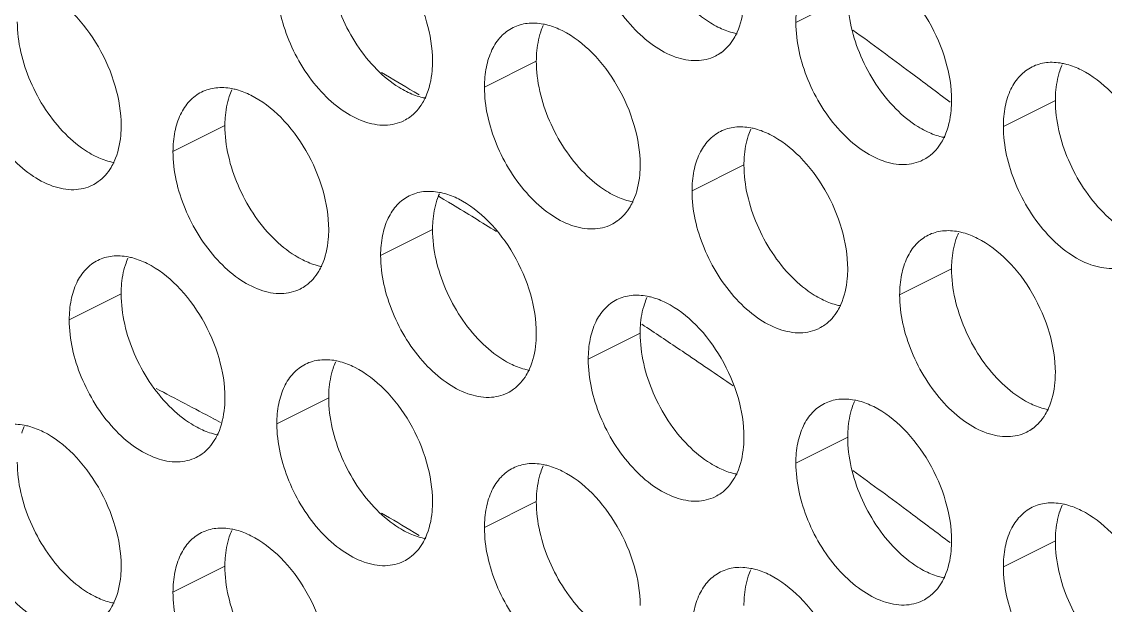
# Model space of a CAD drawing. Header units: millimetres. Extents: x 0 to 2524, y 0 to 1785.
# Drawn here: x 1869.12 to 1880.93, y 864.79 to 871.15 of the extents above; entities that cross this region are included whole.
import ezdxf

# ---------------------------------------------------------------- set-up
doc = ezdxf.new("R2010")
doc.units = ezdxf.units.MM
doc.header["$LTSCALE"] = 0.1
doc.layers.add('标注', color=251, linetype='Continuous', lineweight=9)

msp = doc.modelspace()

# ---------------------------------------------------------------- linework, layer by layer
at = {"layer": '标注'}
for p, q in [((1878.127, 871.427), (1877.562, 871.144)), ((1874.733, 870.724), (1874.168, 870.441)), ((1873.4, 870.389), (1873.438, 870.366)), ((1873.438, 870.366), (1873.455, 870.356)), ((1880.39, 870.296), (1879.824, 870.013)), ((1871.339, 870.021), (1870.773, 869.738)), ((1876.996, 869.593), (1876.43, 869.31)), ((1873.725, 869.217), (1873.666, 869.253)), ((1873.776, 869.187), (1873.725, 869.217)), ((1873.818, 869.162), (1873.776, 869.187)), ((1873.602, 868.89), (1873.036, 868.607)), ((1879.259, 868.461), (1878.693, 868.179)), ((1870.208, 868.187), (1869.642, 867.904)), ((1875.913, 867.837), (1875.882, 867.858)), ((1875.865, 867.758), (1875.299, 867.476)), ((1872.47, 867.055), (1871.905, 866.773)), ((1871.216, 866.826), (1871.239, 866.814)), ((1871.239, 866.814), (1871.291, 866.786)), ((1878.127, 866.627), (1877.562, 866.344)), ((1874.733, 865.924), (1874.168, 865.641)), ((1873.4, 865.589), (1873.438, 865.566)), ((1873.438, 865.566), (1873.455, 865.556)), ((1880.39, 865.496), (1879.824, 865.213)), ((1871.339, 865.221), (1870.773, 864.938))]:
    msp.add_line(p, q, dxfattribs=at)
for centre, radius, start, end in [((1875.478, 870.813), 0.734, 155.8796, 161.7803), ((1839.155, 817.274), 66.456, 53.36387, 54.03573), ((1876.482, 871.184), 0.453, 296.5256, 305.9034), ((1846.034, 824.679), 53.276, 59.0918, 59.5359), ((1838.564, 816.478), 67.447, 52.9067, 53.36439), ((1881.135, 870.385), 0.734, 155.8796, 161.7803), ((1872.084, 870.11), 0.734, 155.8796, 161.7803), ((1873.088, 870.481), 0.453, 296.5256, 305.9034), ((1877.74, 869.682), 0.734, 155.8796, 161.7803), ((1878.744, 870.052), 0.453, 296.5256, 305.9034), ((1869.693, 869.778), 0.453, 296.5256, 305.9034), ((1874.346, 868.979), 0.734, 155.8796, 161.7803), ((1843.699, 819.239), 58.304, 58.34336, 58.89647), ((1875.35, 869.349), 0.453, 296.5256, 305.9034), ((1880.003, 868.55), 0.734, 155.8796, 161.7803), ((1870.952, 868.276), 0.734, 155.8796, 161.7803), ((1871.956, 868.646), 0.453, 296.5256, 305.9034), ((1876.609, 867.847), 0.734, 155.8796, 161.7803), ((1841.686, 816.087), 62.045, 56.06266, 56.51927), ((1877.613, 868.218), 0.453, 296.5256, 305.9034), ((1841.189, 815.349), 62.934, 55.45133, 56.06228), ((1873.215, 867.144), 0.734, 155.8796, 161.7803), ((1848.008, 823.408), 49.232, 61.8743, 62.6988), ((1874.219, 867.515), 0.453, 296.5256, 305.9034), ((1878.872, 866.716), 0.734, 155.8796, 161.7803), ((1869.821, 866.441), 0.734, 155.8796, 161.7803), ((1879.876, 867.087), 0.453, 296.5256, 305.9034), ((1870.825, 866.812), 0.453, 296.5256, 305.9034), ((1875.478, 866.013), 0.734, 155.8796, 161.7803), ((1839.155, 812.474), 66.456, 53.36387, 54.03573), ((1876.482, 866.384), 0.453, 296.5256, 305.9034), ((1881.135, 865.585), 0.734, 155.8796, 161.7803), ((1846.034, 819.879), 53.276, 59.0918, 59.5359), ((1838.564, 811.678), 67.447, 52.9067, 53.36439), ((1872.084, 865.31), 0.734, 155.8796, 161.7803), ((1873.088, 865.681), 0.453, 296.5256, 305.9034), ((1877.74, 864.882), 0.734, 155.8796, 161.7803), ((1878.744, 865.252), 0.453, 296.5256, 305.9034)]:
    msp.add_arc(centre, radius, start, end, dxfattribs=at)
for points, knots in [([(1876.684, 870.778), (1876.621, 870.747), (1876.472, 870.713), (1876.234, 870.761), (1875.995, 870.891), (1875.688, 871.169), (1875.401, 871.632), (1875.299, 872.064), (1875.299, 872.276)], [0, 0, 0, 0, 0.090718, 0.191742, 0.308104, 0.439279, 0.725532, 1, 1, 1, 1]), ([(1872.753, 872.188), (1872.874, 872.127), (1873.104, 871.947), (1873.371, 871.589), (1873.552, 871.17), (1873.602, 870.869), (1873.602, 870.724)], [0, 0, 0, 0, 0.229676, 0.488215, 0.753207, 1, 1, 1, 1]), ([(1872.994, 870.633), (1872.833, 870.796), (1872.582, 871.183), (1872.47, 871.634), (1872.47, 871.855)], [0, 0, 0, 0, 0.508684, 1, 1, 1, 1]), ([(1877.562, 871.144), (1877.562, 871.217), (1877.574, 871.356), (1877.633, 871.546), (1877.732, 871.698), (1877.825, 871.769), (1877.874, 871.793)], [0, 0, 0, 0, 0.289235, 0.54966, 0.782932, 1, 1, 1, 1]), ([(1878.41, 871.759), (1878.531, 871.699), (1878.761, 871.518), (1879.028, 871.16), (1879.209, 870.742), (1879.259, 870.441), (1879.259, 870.296)], [0, 0, 0, 0, 0.229676, 0.488215, 0.753207, 1, 1, 1, 1]), ([(1873.29, 870.075), (1873.227, 870.044), (1873.077, 870.01), (1872.84, 870.058), (1872.601, 870.188), (1872.293, 870.466), (1872.007, 870.929), (1871.905, 871.361), (1871.905, 871.573)], [0, 0, 0, 0, 0.090718, 0.191742, 0.308104, 0.439279, 0.725532, 1, 1, 1, 1]), ([(1869.359, 871.485), (1869.48, 871.424), (1869.71, 871.244), (1869.977, 870.886), (1870.158, 870.467), (1870.208, 870.166), (1870.208, 870.021)], [0, 0, 0, 0, 0.229676, 0.488215, 0.753207, 1, 1, 1, 1]), ([(1876.996, 871.427), (1876.996, 871.391), (1876.99, 871.259), (1876.961, 871.127), (1876.921, 871.038)], [0, 0, 0, 0, 0.268874, 1, 1, 1, 1]), ([(1878.651, 870.205), (1878.49, 870.368), (1878.239, 870.755), (1878.127, 871.206), (1878.127, 871.427)], [0, 0, 0, 0, 0.508684, 1, 1, 1, 1]), ([(1876.713, 871.095), (1876.685, 871.109), (1876.567, 871.176), (1876.461, 871.263), (1876.388, 871.336)], [0, 0, 0, 0, 0.235002, 1, 1, 1, 1]), ([(1869.6, 869.93), (1869.439, 870.093), (1869.188, 870.48), (1869.076, 870.931), (1869.076, 871.153)], [0, 0, 0, 0, 0.508684, 1, 1, 1, 1]), ([(1874.168, 870.441), (1874.168, 870.514), (1874.18, 870.653), (1874.239, 870.843), (1874.338, 870.995), (1874.43, 871.066), (1874.479, 871.09)], [0, 0, 0, 0, 0.289235, 0.54966, 0.782932, 1, 1, 1, 1]), ([(1874.479, 871.09), (1874.528, 871.114), (1874.638, 871.146), (1874.751, 871.139), (1874.808, 871.128)], [0, 0, 0, 0, 0.482538, 1, 1, 1, 1]), ([(1874.808, 871.128), (1874.826, 871.125), (1874.897, 871.108), (1874.966, 871.081), (1875.016, 871.056)], [0, 0, 0, 0, 0.238696, 1, 1, 1, 1]), ([(1876.921, 871.023), (1876.904, 871.026), (1876.832, 871.043), (1876.763, 871.07), (1876.713, 871.095)], [0, 0, 0, 0, 0.238696, 1, 1, 1, 1]), ([(1878.947, 869.647), (1878.884, 869.615), (1878.734, 869.581), (1878.496, 869.629), (1878.258, 869.76), (1877.95, 870.037), (1877.664, 870.5), (1877.562, 870.933), (1877.562, 871.144)], [0, 0, 0, 0, 0.090718, 0.191742, 0.308104, 0.439279, 0.725532, 1, 1, 1, 1]), ([(1874.733, 870.724), (1874.733, 870.753), (1874.737, 870.86), (1874.756, 870.967), (1874.781, 871.043)], [0, 0, 0, 0, 0.264225, 1, 1, 1, 1]), ([(1875.016, 871.056), (1875.137, 870.996), (1875.367, 870.816), (1875.633, 870.457), (1875.815, 870.039), (1875.865, 869.738), (1875.865, 869.593)], [0, 0, 0, 0, 0.229676, 0.488215, 0.753207, 1, 1, 1, 1]), ([(1876.921, 871.038), (1876.911, 871.015), (1876.868, 870.931), (1876.804, 870.857), (1876.747, 870.816)], [0, 0, 0, 0, 0.265525, 1, 1, 1, 1]), ([(1869.896, 869.372), (1869.833, 869.341), (1869.683, 869.307), (1869.445, 869.355), (1869.207, 869.485), (1868.899, 869.763), (1868.613, 870.226), (1868.511, 870.658), (1868.511, 870.87)], [0, 0, 0, 0, 0.090718, 0.191742, 0.308104, 0.439279, 0.725532, 1, 1, 1, 1]), ([(1873.602, 870.724), (1873.602, 870.688), (1873.596, 870.556), (1873.567, 870.424), (1873.527, 870.335)], [0, 0, 0, 0, 0.268874, 1, 1, 1, 1]), ([(1875.257, 869.502), (1875.095, 869.665), (1874.844, 870.052), (1874.733, 870.503), (1874.733, 870.724)], [0, 0, 0, 0, 0.508684, 1, 1, 1, 1]), ([(1873.319, 870.392), (1873.291, 870.406), (1873.173, 870.473), (1873.067, 870.56), (1872.994, 870.633)], [0, 0, 0, 0, 0.235002, 1, 1, 1, 1]), ([(1879.824, 870.013), (1879.824, 870.086), (1879.836, 870.225), (1879.895, 870.415), (1879.995, 870.567), (1880.087, 870.637), (1880.136, 870.662)], [0, 0, 0, 0, 0.289235, 0.54966, 0.782932, 1, 1, 1, 1]), ([(1880.136, 870.662), (1880.185, 870.686), (1880.295, 870.718), (1880.408, 870.711), (1880.465, 870.7)], [0, 0, 0, 0, 0.482538, 1, 1, 1, 1]), ([(1880.39, 870.296), (1880.39, 870.324), (1880.394, 870.432), (1880.413, 870.539), (1880.437, 870.614)], [0, 0, 0, 0, 0.264225, 1, 1, 1, 1]), ([(1880.465, 870.7), (1880.482, 870.697), (1880.554, 870.68), (1880.623, 870.653), (1880.673, 870.628)], [0, 0, 0, 0, 0.238696, 1, 1, 1, 1]), ([(1880.673, 870.628), (1880.794, 870.567), (1881.024, 870.387), (1881.29, 870.029), (1881.471, 869.61), (1881.521, 869.309), (1881.521, 869.164)], [0, 0, 0, 0, 0.229676, 0.488215, 0.753207, 1, 1, 1, 1]), ([(1870.773, 869.738), (1870.773, 869.811), (1870.785, 869.95), (1870.844, 870.14), (1870.944, 870.292), (1871.036, 870.363), (1871.085, 870.387)], [0, 0, 0, 0, 0.289235, 0.54966, 0.782932, 1, 1, 1, 1]), ([(1871.085, 870.387), (1871.134, 870.411), (1871.244, 870.443), (1871.357, 870.436), (1871.414, 870.425)], [0, 0, 0, 0, 0.482538, 1, 1, 1, 1]), ([(1871.414, 870.425), (1871.431, 870.422), (1871.503, 870.406), (1871.572, 870.378), (1871.622, 870.353)], [0, 0, 0, 0, 0.238696, 1, 1, 1, 1]), ([(1873.527, 870.32), (1873.509, 870.323), (1873.438, 870.34), (1873.369, 870.367), (1873.319, 870.392)], [0, 0, 0, 0, 0.238696, 1, 1, 1, 1]), ([(1875.553, 868.944), (1875.49, 868.913), (1875.34, 868.879), (1875.102, 868.926), (1874.864, 869.057), (1874.556, 869.335), (1874.27, 869.797), (1874.168, 870.23), (1874.168, 870.441)], [0, 0, 0, 0, 0.090718, 0.191742, 0.308104, 0.439279, 0.725532, 1, 1, 1, 1]), ([(1871.339, 870.021), (1871.339, 870.05), (1871.343, 870.157), (1871.362, 870.264), (1871.386, 870.34)], [0, 0, 0, 0, 0.264225, 1, 1, 1, 1]), ([(1871.622, 870.353), (1871.743, 870.293), (1871.973, 870.113), (1872.239, 869.755), (1872.42, 869.336), (1872.47, 869.035), (1872.47, 868.89)], [0, 0, 0, 0, 0.229676, 0.488215, 0.753207, 1, 1, 1, 1]), ([(1873.527, 870.335), (1873.517, 870.312), (1873.474, 870.228), (1873.41, 870.154), (1873.353, 870.114)], [0, 0, 0, 0, 0.265525, 1, 1, 1, 1]), ([(1879.259, 870.296), (1879.259, 870.26), (1879.253, 870.128), (1879.224, 869.995), (1879.184, 869.907)], [0, 0, 0, 0, 0.268874, 1, 1, 1, 1]), ([(1880.914, 869.074), (1880.752, 869.236), (1880.501, 869.624), (1880.39, 870.074), (1880.39, 870.296)], [0, 0, 0, 0, 0.508684, 1, 1, 1, 1]), ([(1878.976, 869.964), (1878.947, 869.978), (1878.83, 870.044), (1878.724, 870.132), (1878.651, 870.205)], [0, 0, 0, 0, 0.235002, 1, 1, 1, 1]), ([(1870.208, 870.021), (1870.208, 869.986), (1870.202, 869.853), (1870.173, 869.721), (1870.133, 869.632)], [0, 0, 0, 0, 0.268874, 1, 1, 1, 1]), ([(1871.863, 868.799), (1871.701, 868.962), (1871.45, 869.349), (1871.339, 869.8), (1871.339, 870.021)], [0, 0, 0, 0, 0.508684, 1, 1, 1, 1]), ([(1876.742, 869.959), (1876.79, 869.983), (1876.901, 870.015), (1877.014, 870.008), (1877.071, 869.997)], [0, 0, 0, 0, 0.482538, 1, 1, 1, 1]), ([(1881.21, 868.515), (1881.147, 868.484), (1880.997, 868.45), (1880.759, 868.498), (1880.521, 868.629), (1880.213, 868.906), (1879.927, 869.369), (1879.824, 869.801), (1879.824, 870.013)], [0, 0, 0, 0, 0.090718, 0.191742, 0.308104, 0.439279, 0.725532, 1, 1, 1, 1]), ([(1869.925, 869.689), (1869.896, 869.703), (1869.779, 869.77), (1869.673, 869.857), (1869.6, 869.93)], [0, 0, 0, 0, 0.235002, 1, 1, 1, 1]), ([(1876.43, 869.31), (1876.43, 869.383), (1876.442, 869.522), (1876.501, 869.712), (1876.601, 869.864), (1876.693, 869.934), (1876.742, 869.959)], [0, 0, 0, 0, 0.289235, 0.54966, 0.782932, 1, 1, 1, 1]), ([(1876.996, 869.593), (1876.996, 869.621), (1877, 869.729), (1877.018, 869.836), (1877.043, 869.911)], [0, 0, 0, 0, 0.264225, 1, 1, 1, 1]), ([(1877.071, 869.997), (1877.088, 869.994), (1877.16, 869.977), (1877.229, 869.95), (1877.279, 869.925)], [0, 0, 0, 0, 0.238696, 1, 1, 1, 1]), ([(1877.279, 869.925), (1877.399, 869.865), (1877.63, 869.684), (1877.896, 869.326), (1878.077, 868.907), (1878.127, 868.606), (1878.127, 868.461)], [0, 0, 0, 0, 0.229676, 0.488215, 0.753207, 1, 1, 1, 1]), ([(1879.184, 869.891), (1879.166, 869.895), (1879.095, 869.911), (1879.026, 869.939), (1878.976, 869.964)], [0, 0, 0, 0, 0.238696, 1, 1, 1, 1]), ([(1879.184, 869.907), (1879.174, 869.884), (1879.131, 869.8), (1879.066, 869.726), (1879.01, 869.685)], [0, 0, 0, 0, 0.265525, 1, 1, 1, 1]), ([(1870.133, 869.617), (1870.115, 869.62), (1870.044, 869.637), (1869.975, 869.664), (1869.925, 869.689)], [0, 0, 0, 0, 0.238696, 1, 1, 1, 1]), ([(1872.159, 868.241), (1872.096, 868.21), (1871.946, 868.176), (1871.708, 868.223), (1871.47, 868.354), (1871.162, 868.632), (1870.876, 869.094), (1870.773, 869.527), (1870.773, 869.738)], [0, 0, 0, 0, 0.090718, 0.191742, 0.308104, 0.439279, 0.725532, 1, 1, 1, 1]), ([(1870.133, 869.632), (1870.123, 869.609), (1870.08, 869.525), (1870.015, 869.451), (1869.959, 869.411)], [0, 0, 0, 0, 0.265525, 1, 1, 1, 1]), ([(1875.865, 869.593), (1875.865, 869.557), (1875.859, 869.425), (1875.83, 869.292), (1875.79, 869.204)], [0, 0, 0, 0, 0.268874, 1, 1, 1, 1]), ([(1877.52, 868.371), (1877.358, 868.533), (1877.107, 868.921), (1876.996, 869.371), (1876.996, 869.593)], [0, 0, 0, 0, 0.508684, 1, 1, 1, 1]), ([(1875.582, 869.261), (1875.553, 869.275), (1875.435, 869.341), (1875.33, 869.429), (1875.257, 869.502)], [0, 0, 0, 0, 0.235002, 1, 1, 1, 1]), ([(1873.348, 869.256), (1873.396, 869.28), (1873.506, 869.312), (1873.62, 869.305), (1873.677, 869.294)], [0, 0, 0, 0, 0.482538, 1, 1, 1, 1]), ([(1877.815, 867.812), (1877.753, 867.781), (1877.603, 867.747), (1877.365, 867.795), (1877.127, 867.926), (1876.819, 868.203), (1876.533, 868.666), (1876.43, 869.098), (1876.43, 869.31)], [0, 0, 0, 0, 0.090718, 0.191742, 0.308104, 0.439279, 0.725532, 1, 1, 1, 1]), ([(1873.036, 868.607), (1873.036, 868.68), (1873.048, 868.819), (1873.107, 869.009), (1873.207, 869.161), (1873.299, 869.232), (1873.348, 869.256)], [0, 0, 0, 0, 0.289235, 0.54966, 0.782932, 1, 1, 1, 1]), ([(1873.602, 868.89), (1873.602, 868.918), (1873.606, 869.026), (1873.624, 869.133), (1873.649, 869.208)], [0, 0, 0, 0, 0.264225, 1, 1, 1, 1]), ([(1873.677, 869.294), (1873.694, 869.291), (1873.766, 869.274), (1873.835, 869.247), (1873.885, 869.222)], [0, 0, 0, 0, 0.238696, 1, 1, 1, 1]), ([(1873.885, 869.222), (1874.005, 869.162), (1874.236, 868.981), (1874.502, 868.623), (1874.683, 868.204), (1874.733, 867.903), (1874.733, 867.758)], [0, 0, 0, 0, 0.229676, 0.488215, 0.753207, 1, 1, 1, 1]), ([(1875.789, 869.188), (1875.772, 869.192), (1875.701, 869.208), (1875.632, 869.236), (1875.582, 869.261)], [0, 0, 0, 0, 0.238696, 1, 1, 1, 1]), ([(1875.79, 869.204), (1875.78, 869.181), (1875.736, 869.097), (1875.672, 869.023), (1875.616, 868.982)], [0, 0, 0, 0, 0.265525, 1, 1, 1, 1]), ([(1881.239, 868.832), (1881.21, 868.846), (1881.092, 868.913), (1880.987, 869), (1880.914, 869.074)], [0, 0, 0, 0, 0.235002, 1, 1, 1, 1]), ([(1872.47, 868.89), (1872.47, 868.854), (1872.465, 868.722), (1872.436, 868.589), (1872.396, 868.501)], [0, 0, 0, 0, 0.268874, 1, 1, 1, 1]), ([(1874.126, 867.668), (1873.964, 867.831), (1873.713, 868.218), (1873.602, 868.668), (1873.602, 868.89)], [0, 0, 0, 0, 0.508684, 1, 1, 1, 1]), ([(1878.693, 868.179), (1878.693, 868.251), (1878.705, 868.39), (1878.764, 868.58), (1878.863, 868.733), (1878.956, 868.803), (1879.005, 868.828)], [0, 0, 0, 0, 0.289235, 0.54966, 0.782932, 1, 1, 1, 1]), ([(1879.005, 868.828), (1879.053, 868.852), (1879.163, 868.883), (1879.277, 868.877), (1879.334, 868.866)], [0, 0, 0, 0, 0.482538, 1, 1, 1, 1]), ([(1879.334, 868.866), (1879.351, 868.862), (1879.423, 868.846), (1879.492, 868.818), (1879.542, 868.793)], [0, 0, 0, 0, 0.238696, 1, 1, 1, 1]), ([(1872.188, 868.558), (1872.159, 868.572), (1872.041, 868.638), (1871.936, 868.726), (1871.863, 868.799)], [0, 0, 0, 0, 0.235002, 1, 1, 1, 1]), ([(1879.259, 868.461), (1879.259, 868.49), (1879.262, 868.597), (1879.281, 868.705), (1879.306, 868.78)], [0, 0, 0, 0, 0.264225, 1, 1, 1, 1]), ([(1879.542, 868.793), (1879.662, 868.733), (1879.893, 868.553), (1880.159, 868.195), (1880.34, 867.776), (1880.39, 867.475), (1880.39, 867.33)], [0, 0, 0, 0, 0.229676, 0.488215, 0.753207, 1, 1, 1, 1]), ([(1869.954, 868.553), (1870.002, 868.577), (1870.112, 868.609), (1870.226, 868.602), (1870.283, 868.591)], [0, 0, 0, 0, 0.482538, 1, 1, 1, 1]), ([(1870.283, 868.591), (1870.3, 868.588), (1870.372, 868.571), (1870.441, 868.544), (1870.491, 868.519)], [0, 0, 0, 0, 0.238696, 1, 1, 1, 1]), ([(1874.421, 867.109), (1874.359, 867.078), (1874.209, 867.044), (1873.971, 867.092), (1873.733, 867.223), (1873.425, 867.5), (1873.139, 867.963), (1873.036, 868.395), (1873.036, 868.607)], [0, 0, 0, 0, 0.090718, 0.191742, 0.308104, 0.439279, 0.725532, 1, 1, 1, 1]), ([(1869.642, 867.904), (1869.642, 867.977), (1869.654, 868.116), (1869.713, 868.306), (1869.812, 868.458), (1869.905, 868.529), (1869.954, 868.553)], [0, 0, 0, 0, 0.289235, 0.54966, 0.782932, 1, 1, 1, 1]), ([(1870.208, 868.187), (1870.208, 868.215), (1870.211, 868.323), (1870.23, 868.43), (1870.255, 868.505)], [0, 0, 0, 0, 0.264225, 1, 1, 1, 1]), ([(1870.491, 868.519), (1870.611, 868.459), (1870.842, 868.278), (1871.108, 867.92), (1871.289, 867.501), (1871.339, 867.2), (1871.339, 867.055)], [0, 0, 0, 0, 0.229676, 0.488215, 0.753207, 1, 1, 1, 1]), ([(1872.395, 868.485), (1872.378, 868.489), (1872.307, 868.505), (1872.238, 868.533), (1872.188, 868.558)], [0, 0, 0, 0, 0.238696, 1, 1, 1, 1]), ([(1872.396, 868.501), (1872.386, 868.478), (1872.342, 868.394), (1872.278, 868.32), (1872.222, 868.279)], [0, 0, 0, 0, 0.265525, 1, 1, 1, 1]), ([(1877.844, 868.129), (1877.816, 868.143), (1877.698, 868.21), (1877.593, 868.297), (1877.52, 868.371)], [0, 0, 0, 0, 0.235002, 1, 1, 1, 1]), ([(1878.127, 868.461), (1878.127, 868.426), (1878.122, 868.293), (1878.092, 868.161), (1878.053, 868.072)], [0, 0, 0, 0, 0.268874, 1, 1, 1, 1]), ([(1879.782, 867.239), (1879.621, 867.402), (1879.37, 867.789), (1879.259, 868.24), (1879.259, 868.461)], [0, 0, 0, 0, 0.508684, 1, 1, 1, 1]), ([(1870.732, 866.965), (1870.57, 867.128), (1870.319, 867.515), (1870.208, 867.965), (1870.208, 868.187)], [0, 0, 0, 0, 0.508684, 1, 1, 1, 1]), ([(1875.299, 867.476), (1875.299, 867.548), (1875.311, 867.687), (1875.37, 867.878), (1875.469, 868.03), (1875.562, 868.1), (1875.611, 868.125)], [0, 0, 0, 0, 0.289235, 0.54966, 0.782932, 1, 1, 1, 1]), ([(1875.611, 868.125), (1875.659, 868.149), (1875.769, 868.18), (1875.883, 868.174), (1875.94, 868.163)], [0, 0, 0, 0, 0.482538, 1, 1, 1, 1]), ([(1875.94, 868.163), (1875.957, 868.159), (1876.029, 868.143), (1876.097, 868.116), (1876.147, 868.091)], [0, 0, 0, 0, 0.238696, 1, 1, 1, 1]), ([(1878.052, 868.057), (1878.035, 868.06), (1877.963, 868.077), (1877.894, 868.104), (1877.844, 868.129)], [0, 0, 0, 0, 0.238696, 1, 1, 1, 1]), ([(1880.078, 866.681), (1880.016, 866.65), (1879.866, 866.616), (1879.628, 866.664), (1879.389, 866.794), (1879.082, 867.072), (1878.796, 867.534), (1878.693, 867.967), (1878.693, 868.179)], [0, 0, 0, 0, 0.090718, 0.191742, 0.308104, 0.439279, 0.725532, 1, 1, 1, 1]), ([(1875.865, 867.758), (1875.865, 867.787), (1875.868, 867.894), (1875.887, 868.002), (1875.912, 868.077)], [0, 0, 0, 0, 0.264225, 1, 1, 1, 1]), ([(1876.147, 868.091), (1876.268, 868.03), (1876.499, 867.85), (1876.765, 867.492), (1876.946, 867.073), (1876.996, 866.772), (1876.996, 866.627)], [0, 0, 0, 0, 0.229676, 0.488215, 0.753207, 1, 1, 1, 1]), ([(1878.053, 868.072), (1878.042, 868.05), (1877.999, 867.966), (1877.935, 867.891), (1877.879, 867.851)], [0, 0, 0, 0, 0.265525, 1, 1, 1, 1]), ([(1871.027, 866.406), (1870.965, 866.375), (1870.815, 866.341), (1870.577, 866.389), (1870.338, 866.52), (1870.031, 866.797), (1869.745, 867.26), (1869.642, 867.692), (1869.642, 867.904)], [0, 0, 0, 0, 0.090718, 0.191742, 0.308104, 0.439279, 0.725532, 1, 1, 1, 1]), ([(1874.45, 867.426), (1874.422, 867.441), (1874.304, 867.507), (1874.199, 867.594), (1874.126, 867.668)], [0, 0, 0, 0, 0.235002, 1, 1, 1, 1]), ([(1874.733, 867.758), (1874.733, 867.723), (1874.728, 867.591), (1874.698, 867.458), (1874.659, 867.37)], [0, 0, 0, 0, 0.268874, 1, 1, 1, 1]), ([(1876.388, 866.536), (1876.227, 866.699), (1875.976, 867.086), (1875.865, 867.537), (1875.865, 867.758)], [0, 0, 0, 0, 0.508684, 1, 1, 1, 1]), ([(1871.905, 866.773), (1871.905, 866.845), (1871.917, 866.984), (1871.976, 867.175), (1872.075, 867.327), (1872.168, 867.397), (1872.217, 867.422)], [0, 0, 0, 0, 0.289235, 0.54966, 0.782932, 1, 1, 1, 1]), ([(1872.217, 867.422), (1872.265, 867.446), (1872.375, 867.477), (1872.489, 867.471), (1872.546, 867.46)], [0, 0, 0, 0, 0.482538, 1, 1, 1, 1]), ([(1872.546, 867.46), (1872.563, 867.456), (1872.634, 867.44), (1872.703, 867.413), (1872.753, 867.388)], [0, 0, 0, 0, 0.238696, 1, 1, 1, 1]), ([(1874.658, 867.354), (1874.641, 867.357), (1874.569, 867.374), (1874.5, 867.401), (1874.45, 867.426)], [0, 0, 0, 0, 0.238696, 1, 1, 1, 1]), ([(1876.684, 865.978), (1876.621, 865.947), (1876.472, 865.913), (1876.234, 865.961), (1875.995, 866.091), (1875.688, 866.369), (1875.401, 866.832), (1875.299, 867.264), (1875.299, 867.476)], [0, 0, 0, 0, 0.090718, 0.191742, 0.308104, 0.439279, 0.725532, 1, 1, 1, 1]), ([(1872.47, 867.055), (1872.47, 867.084), (1872.474, 867.191), (1872.493, 867.299), (1872.518, 867.374)], [0, 0, 0, 0, 0.264225, 1, 1, 1, 1]), ([(1872.753, 867.388), (1872.874, 867.327), (1873.104, 867.147), (1873.371, 866.789), (1873.552, 866.37), (1873.602, 866.069), (1873.602, 865.924)], [0, 0, 0, 0, 0.229676, 0.488215, 0.753207, 1, 1, 1, 1]), ([(1874.659, 867.37), (1874.648, 867.347), (1874.605, 867.263), (1874.541, 867.189), (1874.485, 867.148)], [0, 0, 0, 0, 0.265525, 1, 1, 1, 1]), ([(1880.39, 867.33), (1880.39, 867.294), (1880.384, 867.162), (1880.355, 867.029), (1880.315, 866.941)], [0, 0, 0, 0, 0.268874, 1, 1, 1, 1]), ([(1880.107, 866.998), (1880.079, 867.012), (1879.961, 867.079), (1879.855, 867.166), (1879.782, 867.239)], [0, 0, 0, 0, 0.235002, 1, 1, 1, 1]), ([(1871.339, 867.055), (1871.339, 867.02), (1871.333, 866.888), (1871.304, 866.755), (1871.264, 866.667)], [0, 0, 0, 0, 0.268874, 1, 1, 1, 1]), ([(1872.994, 865.833), (1872.833, 865.996), (1872.582, 866.383), (1872.47, 866.834), (1872.47, 867.055)], [0, 0, 0, 0, 0.508684, 1, 1, 1, 1]), ([(1871.056, 866.723), (1871.028, 866.738), (1870.91, 866.804), (1870.804, 866.891), (1870.732, 866.965)], [0, 0, 0, 0, 0.235002, 1, 1, 1, 1]), ([(1877.562, 866.344), (1877.562, 866.417), (1877.574, 866.556), (1877.633, 866.746), (1877.732, 866.898), (1877.825, 866.969), (1877.874, 866.993)], [0, 0, 0, 0, 0.289235, 0.54966, 0.782932, 1, 1, 1, 1]), ([(1877.874, 866.993), (1877.922, 867.017), (1878.032, 867.049), (1878.146, 867.042), (1878.202, 867.031)], [0, 0, 0, 0, 0.482538, 1, 1, 1, 1]), ([(1878.127, 866.627), (1878.127, 866.655), (1878.131, 866.763), (1878.15, 866.87), (1878.175, 866.945)], [0, 0, 0, 0, 0.264225, 1, 1, 1, 1]), ([(1878.202, 867.031), (1878.22, 867.028), (1878.291, 867.011), (1878.36, 866.984), (1878.41, 866.959)], [0, 0, 0, 0, 0.238696, 1, 1, 1, 1]), ([(1878.41, 866.959), (1878.531, 866.899), (1878.761, 866.718), (1879.028, 866.36), (1879.209, 865.942), (1879.259, 865.641), (1879.259, 865.496)], [0, 0, 0, 0, 0.229676, 0.488215, 0.753207, 1, 1, 1, 1]), ([(1880.315, 866.926), (1880.298, 866.929), (1880.226, 866.946), (1880.157, 866.973), (1880.107, 866.998)], [0, 0, 0, 0, 0.238696, 1, 1, 1, 1]), ([(1880.315, 866.941), (1880.305, 866.918), (1880.262, 866.834), (1880.198, 866.76), (1880.142, 866.719)], [0, 0, 0, 0, 0.265525, 1, 1, 1, 1]), ([(1868.823, 866.719), (1868.871, 866.743), (1868.981, 866.775), (1869.095, 866.768), (1869.151, 866.757)], [0, 0, 0, 0, 0.482538, 1, 1, 1, 1]), ([(1869.151, 866.757), (1869.169, 866.754), (1869.24, 866.737), (1869.309, 866.71), (1869.359, 866.685)], [0, 0, 0, 0, 0.238696, 1, 1, 1, 1]), ([(1871.264, 866.651), (1871.247, 866.654), (1871.175, 866.671), (1871.106, 866.698), (1871.056, 866.723)], [0, 0, 0, 0, 0.238696, 1, 1, 1, 1]), ([(1873.29, 865.275), (1873.227, 865.244), (1873.077, 865.21), (1872.84, 865.258), (1872.601, 865.388), (1872.293, 865.666), (1872.007, 866.129), (1871.905, 866.561), (1871.905, 866.773)], [0, 0, 0, 0, 0.090718, 0.191742, 0.308104, 0.439279, 0.725532, 1, 1, 1, 1]), ([(1869.359, 866.685), (1869.48, 866.624), (1869.71, 866.444), (1869.977, 866.086), (1870.158, 865.667), (1870.208, 865.366), (1870.208, 865.221)], [0, 0, 0, 0, 0.229676, 0.488215, 0.753207, 1, 1, 1, 1]), ([(1871.264, 866.667), (1871.254, 866.644), (1871.211, 866.56), (1871.147, 866.486), (1871.091, 866.445)], [0, 0, 0, 0, 0.265525, 1, 1, 1, 1]), ([(1876.996, 866.627), (1876.996, 866.591), (1876.99, 866.459), (1876.961, 866.327), (1876.921, 866.238)], [0, 0, 0, 0, 0.268874, 1, 1, 1, 1]), ([(1878.651, 865.405), (1878.49, 865.568), (1878.239, 865.955), (1878.127, 866.406), (1878.127, 866.627)], [0, 0, 0, 0, 0.508684, 1, 1, 1, 1]), ([(1876.713, 866.295), (1876.685, 866.309), (1876.567, 866.376), (1876.461, 866.463), (1876.388, 866.536)], [0, 0, 0, 0, 0.235002, 1, 1, 1, 1]), ([(1869.6, 865.13), (1869.439, 865.293), (1869.188, 865.68), (1869.076, 866.131), (1869.076, 866.353)], [0, 0, 0, 0, 0.508684, 1, 1, 1, 1]), ([(1874.168, 865.641), (1874.168, 865.714), (1874.18, 865.853), (1874.239, 866.043), (1874.338, 866.195), (1874.43, 866.266), (1874.479, 866.29)], [0, 0, 0, 0, 0.289235, 0.54966, 0.782932, 1, 1, 1, 1]), ([(1874.479, 866.29), (1874.528, 866.314), (1874.638, 866.346), (1874.751, 866.339), (1874.808, 866.328)], [0, 0, 0, 0, 0.482538, 1, 1, 1, 1]), ([(1874.733, 865.924), (1874.733, 865.953), (1874.737, 866.06), (1874.756, 866.167), (1874.781, 866.243)], [0, 0, 0, 0, 0.264225, 1, 1, 1, 1]), ([(1874.808, 866.328), (1874.826, 866.325), (1874.897, 866.308), (1874.966, 866.281), (1875.016, 866.256)], [0, 0, 0, 0, 0.238696, 1, 1, 1, 1]), ([(1875.016, 866.256), (1875.137, 866.196), (1875.367, 866.016), (1875.633, 865.657), (1875.815, 865.239), (1875.865, 864.938), (1875.865, 864.793)], [0, 0, 0, 0, 0.229676, 0.488215, 0.753207, 1, 1, 1, 1]), ([(1876.921, 866.223), (1876.904, 866.226), (1876.832, 866.243), (1876.763, 866.27), (1876.713, 866.295)], [0, 0, 0, 0, 0.238696, 1, 1, 1, 1]), ([(1876.921, 866.238), (1876.911, 866.215), (1876.868, 866.131), (1876.804, 866.057), (1876.747, 866.016)], [0, 0, 0, 0, 0.265525, 1, 1, 1, 1]), ([(1878.947, 864.847), (1878.884, 864.815), (1878.734, 864.781), (1878.496, 864.829), (1878.258, 864.96), (1877.95, 865.237), (1877.664, 865.7), (1877.562, 866.133), (1877.562, 866.344)], [0, 0, 0, 0, 0.090718, 0.191742, 0.308104, 0.439279, 0.725532, 1, 1, 1, 1]), ([(1869.896, 864.572), (1869.833, 864.541), (1869.683, 864.507), (1869.445, 864.555), (1869.207, 864.685), (1868.899, 864.963), (1868.613, 865.426), (1868.511, 865.858), (1868.511, 866.07)], [0, 0, 0, 0, 0.090718, 0.191742, 0.308104, 0.439279, 0.725532, 1, 1, 1, 1]), ([(1873.602, 865.924), (1873.602, 865.888), (1873.596, 865.756), (1873.567, 865.624), (1873.527, 865.535)], [0, 0, 0, 0, 0.268874, 1, 1, 1, 1]), ([(1875.257, 864.702), (1875.095, 864.865), (1874.844, 865.252), (1874.733, 865.703), (1874.733, 865.924)], [0, 0, 0, 0, 0.508684, 1, 1, 1, 1]), ([(1880.136, 865.862), (1880.185, 865.886), (1880.295, 865.918), (1880.408, 865.911), (1880.465, 865.9)], [0, 0, 0, 0, 0.482538, 1, 1, 1, 1]), ([(1880.465, 865.9), (1880.482, 865.897), (1880.554, 865.88), (1880.623, 865.853), (1880.673, 865.828)], [0, 0, 0, 0, 0.238696, 1, 1, 1, 1]), ([(1873.319, 865.592), (1873.291, 865.606), (1873.173, 865.673), (1873.067, 865.76), (1872.994, 865.833)], [0, 0, 0, 0, 0.235002, 1, 1, 1, 1]), ([(1879.824, 865.213), (1879.824, 865.286), (1879.836, 865.425), (1879.895, 865.615), (1879.995, 865.767), (1880.087, 865.837), (1880.136, 865.862)], [0, 0, 0, 0, 0.289235, 0.54966, 0.782932, 1, 1, 1, 1]), ([(1880.39, 865.496), (1880.39, 865.524), (1880.394, 865.632), (1880.413, 865.739), (1880.437, 865.814)], [0, 0, 0, 0, 0.264225, 1, 1, 1, 1]), ([(1880.673, 865.828), (1880.794, 865.767), (1881.024, 865.587), (1881.29, 865.229), (1881.471, 864.81), (1881.521, 864.509), (1881.521, 864.364)], [0, 0, 0, 0, 0.229676, 0.488215, 0.753207, 1, 1, 1, 1]), ([(1871.085, 865.587), (1871.134, 865.611), (1871.244, 865.643), (1871.357, 865.636), (1871.414, 865.625)], [0, 0, 0, 0, 0.482538, 1, 1, 1, 1]), ([(1875.553, 864.144), (1875.49, 864.113), (1875.34, 864.079), (1875.102, 864.126), (1874.864, 864.257), (1874.556, 864.535), (1874.27, 864.997), (1874.168, 865.43), (1874.168, 865.641)], [0, 0, 0, 0, 0.090718, 0.191742, 0.308104, 0.439279, 0.725532, 1, 1, 1, 1]), ([(1870.773, 864.938), (1870.773, 865.011), (1870.785, 865.15), (1870.844, 865.34), (1870.944, 865.492), (1871.036, 865.563), (1871.085, 865.587)], [0, 0, 0, 0, 0.289235, 0.54966, 0.782932, 1, 1, 1, 1]), ([(1871.339, 865.221), (1871.339, 865.25), (1871.343, 865.357), (1871.362, 865.464), (1871.386, 865.54)], [0, 0, 0, 0, 0.264225, 1, 1, 1, 1]), ([(1871.414, 865.625), (1871.431, 865.622), (1871.503, 865.606), (1871.572, 865.578), (1871.622, 865.553)], [0, 0, 0, 0, 0.238696, 1, 1, 1, 1]), ([(1871.622, 865.553), (1871.743, 865.493), (1871.973, 865.313), (1872.239, 864.955), (1872.42, 864.536), (1872.47, 864.235), (1872.47, 864.09)], [0, 0, 0, 0, 0.229676, 0.488215, 0.753207, 1, 1, 1, 1]), ([(1873.527, 865.52), (1873.509, 865.523), (1873.438, 865.54), (1873.369, 865.567), (1873.319, 865.592)], [0, 0, 0, 0, 0.238696, 1, 1, 1, 1]), ([(1873.527, 865.535), (1873.517, 865.512), (1873.474, 865.428), (1873.41, 865.354), (1873.353, 865.314)], [0, 0, 0, 0, 0.265525, 1, 1, 1, 1]), ([(1878.976, 865.164), (1878.947, 865.178), (1878.83, 865.244), (1878.724, 865.332), (1878.651, 865.405)], [0, 0, 0, 0, 0.235002, 1, 1, 1, 1]), ([(1879.259, 865.496), (1879.259, 865.46), (1879.253, 865.328), (1879.224, 865.195), (1879.184, 865.107)], [0, 0, 0, 0, 0.268874, 1, 1, 1, 1]), ([(1880.914, 864.274), (1880.752, 864.436), (1880.501, 864.824), (1880.39, 865.274), (1880.39, 865.496)], [0, 0, 0, 0, 0.508684, 1, 1, 1, 1]), ([(1870.208, 865.221), (1870.208, 865.186), (1870.202, 865.053), (1870.173, 864.921), (1870.133, 864.832)], [0, 0, 0, 0, 0.268874, 1, 1, 1, 1]), ([(1871.863, 863.999), (1871.701, 864.162), (1871.45, 864.549), (1871.339, 865), (1871.339, 865.221)], [0, 0, 0, 0, 0.508684, 1, 1, 1, 1]), ([(1876.742, 865.159), (1876.79, 865.183), (1876.901, 865.215), (1877.014, 865.208), (1877.071, 865.197)], [0, 0, 0, 0, 0.482538, 1, 1, 1, 1]), ([(1877.071, 865.197), (1877.088, 865.194), (1877.16, 865.177), (1877.229, 865.15), (1877.279, 865.125)], [0, 0, 0, 0, 0.238696, 1, 1, 1, 1]), ([(1881.21, 863.715), (1881.147, 863.684), (1880.997, 863.65), (1880.759, 863.698), (1880.521, 863.829), (1880.213, 864.106), (1879.927, 864.569), (1879.824, 865.001), (1879.824, 865.213)], [0, 0, 0, 0, 0.090718, 0.191742, 0.308104, 0.439279, 0.725532, 1, 1, 1, 1]), ([(1869.925, 864.889), (1869.896, 864.903), (1869.779, 864.97), (1869.673, 865.057), (1869.6, 865.13)], [0, 0, 0, 0, 0.235002, 1, 1, 1, 1]), ([(1876.43, 864.51), (1876.43, 864.583), (1876.442, 864.722), (1876.501, 864.912), (1876.601, 865.064), (1876.693, 865.134), (1876.742, 865.159)], [0, 0, 0, 0, 0.289235, 0.54966, 0.782932, 1, 1, 1, 1]), ([(1876.996, 864.793), (1876.996, 864.821), (1877, 864.929), (1877.018, 865.036), (1877.043, 865.111)], [0, 0, 0, 0, 0.264225, 1, 1, 1, 1]), ([(1877.279, 865.125), (1877.399, 865.065), (1877.63, 864.884), (1877.896, 864.526), (1878.077, 864.107), (1878.127, 863.806), (1878.127, 863.661)], [0, 0, 0, 0, 0.229676, 0.488215, 0.753207, 1, 1, 1, 1]), ([(1879.184, 865.091), (1879.166, 865.095), (1879.095, 865.111), (1879.026, 865.139), (1878.976, 865.164)], [0, 0, 0, 0, 0.238696, 1, 1, 1, 1]), ([(1879.184, 865.107), (1879.174, 865.084), (1879.131, 865), (1879.066, 864.926), (1879.01, 864.885)], [0, 0, 0, 0, 0.265525, 1, 1, 1, 1]), ([(1872.159, 863.441), (1872.096, 863.41), (1871.946, 863.376), (1871.708, 863.423), (1871.47, 863.554), (1871.162, 863.832), (1870.876, 864.294), (1870.773, 864.727), (1870.773, 864.938)], [0, 0, 0, 0, 0.090718, 0.191742, 0.308104, 0.439279, 0.725532, 1, 1, 1, 1]), ([(1870.133, 864.817), (1870.115, 864.82), (1870.044, 864.837), (1869.975, 864.864), (1869.925, 864.889)], [0, 0, 0, 0, 0.238696, 1, 1, 1, 1]), ([(1870.133, 864.832), (1870.123, 864.809), (1870.08, 864.725), (1870.015, 864.651), (1869.959, 864.611)], [0, 0, 0, 0, 0.265525, 1, 1, 1, 1])]:
    msp.add_open_spline(points, degree=3, knots=knots, dxfattribs=at)

doc.saveas('drawing.dxf')
